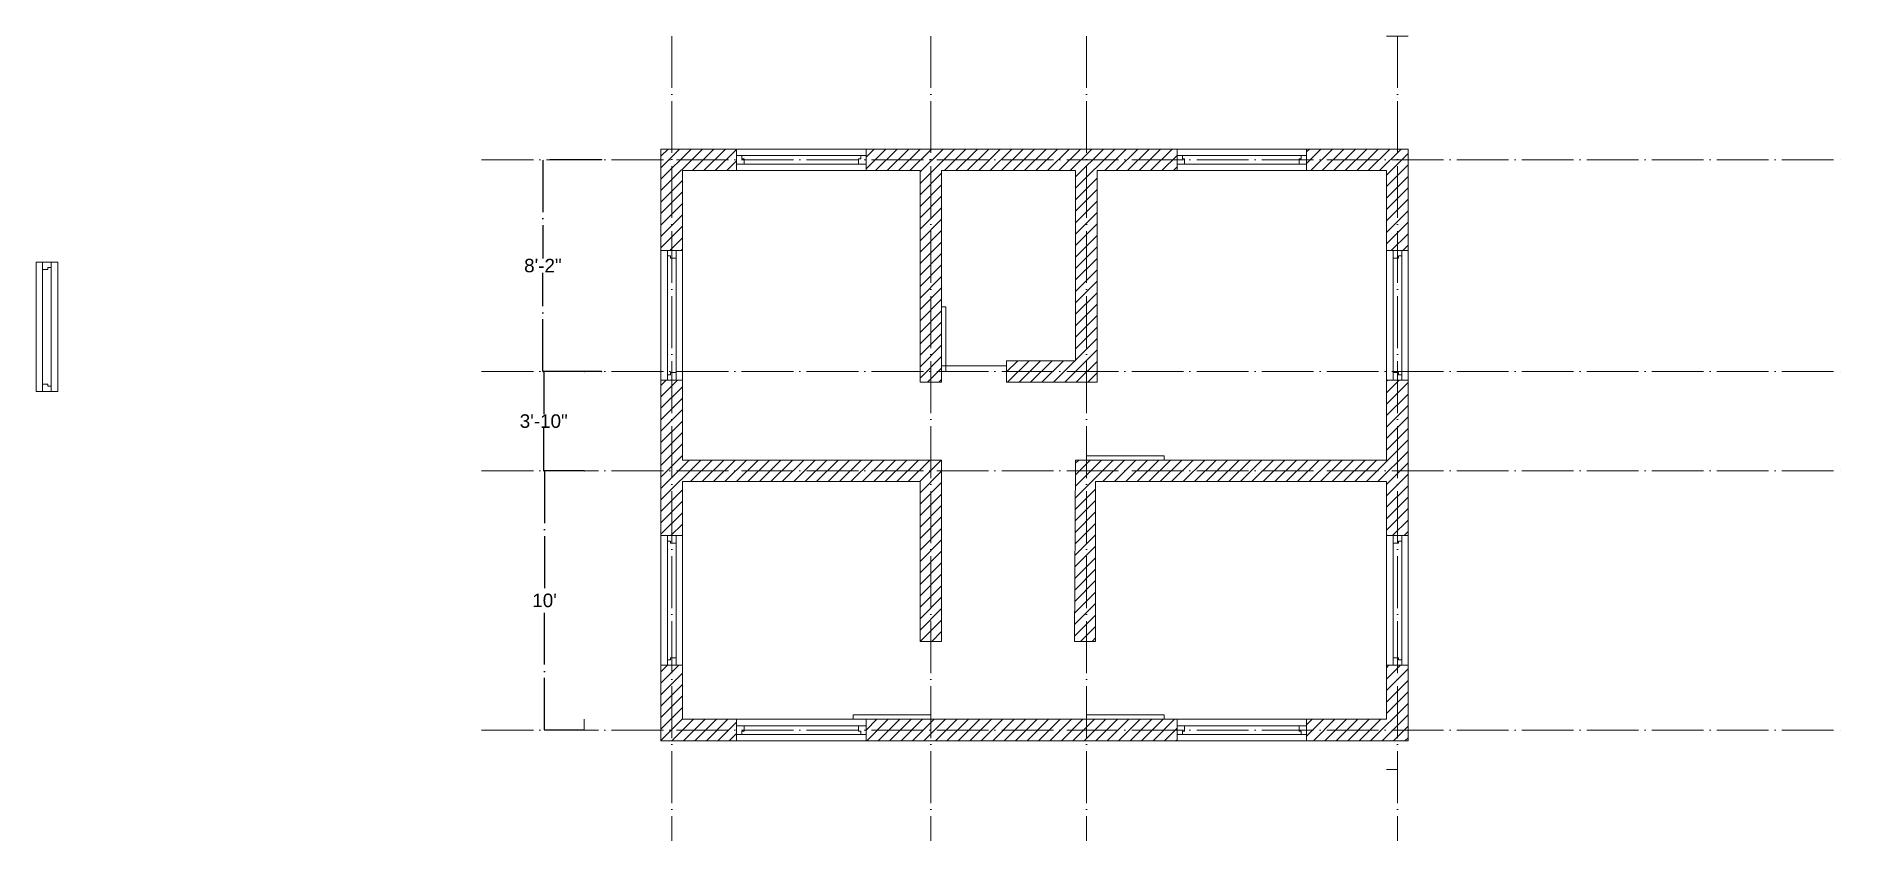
# Model space of a CAD drawing. Header units: inches. Extents: x 45 to 881, y -253 to 119.
import ezdxf

# ---------------------------------------------------------------- set-up
doc = ezdxf.new("R2010")
doc.units = ezdxf.units.IN
doc.header["$MEASUREMENT"] = 0
doc.linetypes.add('ACAD_ISO04W100', pattern=[30, 24, -3, 0, -3])
doc.layers.add('CentralLine', color=130, linetype='ACAD_ISO04W100', lineweight=18, plot=False)
doc.layers.add('outerline', color=7, linetype='Continuous', lineweight=20, plot=False)
doc.styles.get("Standard").update_dxf_attribs({"font": 'arial.ttf'})
doc.dimstyles.get("Standard").update_dxf_attribs({"dimtxt": 6.25, "dimasz": 0.18, "dimexe": 0.18, "dimexo": 0.0625, "dimgap": 0.09, "dimtad": 0, "dimtih": 1, "dimtoh": 1, "dimdec": 0, "dimzin": 0, "dimdsep": 46, "dimlunit": 4, "dimtxsty": 'Standard', "dimcen": 0.09, "dimclrt": 4, "dimadec": 0, "dimazin": 0, "dimtfac": 1, "dimtdec": 0, "dimtofl": 0, "dimtmove": 0, "dimatfit": 3, "dimfxl": 1, "dimtolj": 1, "dimtzin": 0, "dimarcsym": 0})

# ---------------------------------------------------------------- blocks, each defined once
blk = doc.blocks.new('*D7')
at = {"layer": 'CentralLine', "color": 0, "lineweight": -2, "transparency": 16777216}
for p, q in [((306.79, 62.17), (279.46, 62.17)), ((279.64, 61.99), (279.64, 16.45)), ((279.64, -35.65), (279.64, 9.89)), ((306.79, -35.83), (279.46, -35.83))]:
    blk.add_line(p, q, dxfattribs=at)
at = {"layer": 'CentralLine', "color": 0, "transparency": 16777216}
for points in [[(279.61, 61.99), (279.67, 61.99), (279.64, 62.17)], [(279.61, -35.65), (279.67, -35.65), (279.64, -35.83)]]:
    blk.add_solid(points, dxfattribs=at)
at = {"layer": 'outerline', "color": 0, "transparency": 16777216}
for p in [(306.85, 62.17), (279.64, -35.83), (306.85, -35.83)]:
    blk.add_point(p, dxfattribs=at)
at = {"layer": 'CentralLine', "color": 4, "transparency": 16777216, "insert": (279.64, 13.17), "char_height": 6.25, "attachment_point": 5}
blk.add_mtext('\\A1;8\'-2"', dxfattribs=at)
blk = doc.blocks.new('*D8')
at = {"layer": 'CentralLine', "color": 0, "lineweight": -2, "transparency": 16777216}
for p, q in [((298.69, -35.83), (279.84, -35.83)), ((280.02, -36.01), (280.02, -55.55)), ((280.02, -81.65), (280.02, -62.11)), ((298.69, -81.83), (279.84, -81.83))]:
    blk.add_line(p, q, dxfattribs=at)
at = {"layer": 'CentralLine', "color": 0, "transparency": 16777216}
for points in [[(279.99, -36.01), (280.05, -36.01), (280.02, -35.83)], [(279.99, -81.65), (280.05, -81.65), (280.02, -81.83)]]:
    blk.add_solid(points, dxfattribs=at)
at = {"layer": 'outerline', "color": 0, "transparency": 16777216}
for p in [(280.02, -35.83), (298.75, -35.83), (298.75, -81.83)]:
    blk.add_point(p, dxfattribs=at)
at = {"layer": 'CentralLine', "color": 4, "transparency": 16777216, "insert": (280.02, -58.83), "char_height": 6.25, "attachment_point": 5}
blk.add_mtext('\\A1;3\'-10"', dxfattribs=at)
blk = doc.blocks.new('*D9')
at = {"layer": 'CentralLine', "color": 0, "lineweight": -2, "transparency": 16777216}
for p, q in [((298.69, -81.83), (280.22, -81.83)), ((280.4, -82.01), (280.4, -138.55)), ((280.4, -201.65), (280.4, -145.11)), ((298.69, -201.83), (280.22, -201.83))]:
    blk.add_line(p, q, dxfattribs=at)
at = {"layer": 'CentralLine', "color": 0, "transparency": 16777216}
for points in [[(280.37, -82.01), (280.43, -82.01), (280.4, -81.83)], [(280.37, -201.65), (280.43, -201.65), (280.4, -201.83)]]:
    blk.add_solid(points, dxfattribs=at)
at = {"layer": 'outerline', "color": 0, "transparency": 16777216}
for p in [(280.4, -81.83), (298.75, -81.83), (298.75, -201.83)]:
    blk.add_point(p, dxfattribs=at)
at = {"layer": 'CentralLine', "color": 4, "transparency": 16777216, "insert": (280.4, -141.83), "char_height": 6.25, "attachment_point": 5}
blk.add_mtext("\\A1;10'", dxfattribs=at)

msp = doc.modelspace()

# ---------------------------------------------------------------- hatches: boundary and pattern name
at = {"layer": 'outerline'}
h = msp.add_hatch(dxfattribs=at)
h.set_pattern_fill('ANSI31', color=256, scale=30)
h.paths.add_polyline_path([(344.28, 57.17), (369.28, 57.17), (369.28, 67.17), (334.28, 67.17), (334.28, 20.17), (344.28, 20.17)])
h.paths.add_polyline_path([(464.28, -86.83), (464.28, -76.83), (459.28, -76.83), (344.28, -76.83), (344.28, -39.83), (334.28, -39.83), (334.28, -111.83), (344.28, -111.83), (344.28, -86.83), (454.28, -86.83), (454.28, -160.83), (464.28, -160.83)])
h.paths.add_polyline_path([(680.28, 67.17), (633.28, 67.17), (633.28, 64.17), (633.28, 57.17), (670.28, 57.17), (670.28, 20.17), (680.28, 20.17)])
h.paths.add_polyline_path([(680.28, -39.83), (677.28, -39.83), (670.28, -39.83), (670.28, -76.83), (531.28, -76.83), (526.28, -76.83), (525.78, -160.83), (535.56, -160.83), (535.56, -86.83), (670.28, -86.83), (670.28, -111.83), (680.28, -111.83)])
h.paths.add_polyline_path([(680.28, -171.83), (677.28, -171.83), (670.28, -171.83), (670.28, -196.83), (633.28, -196.83), (633.28, -206.83), (680.28, -206.83)])
h.paths.add_polyline_path([(369.28, -196.83), (344.28, -196.83), (344.28, -171.83), (334.28, -171.83), (334.28, -206.83), (369.28, -206.83)])
h = msp.add_hatch(dxfattribs=at)
h.set_pattern_fill('ANSI31', color=256, scale=30)
h.paths.add_polyline_path([(464.28, 57.17), (526.28, 57.17), (526.28, -30.83), (494.28, -30.83), (494.28, -40.83), (536.28, -40.83), (536.28, 57.17), (573.28, 57.17), (573.28, 67.17), (429.28, 67.17), (429.28, 64.17), (429.28, 57.17), (454.28, 57.17), (454.28, -40.83), (464.28, -40.83)])
h = msp.add_hatch(dxfattribs=at)
h.set_pattern_fill('ANSI31', color=256, scale=30)
h.paths.add_polyline_path([(573.28, -196.83), (429.28, -196.83), (429.28, -206.83), (573.28, -206.83)])

# ---------------------------------------------------------------- linework, layer by layer
at = {"layer": 'CentralLine'}
for p, q in [((339.28, 119.45), (339.28, -253.14)), ((459.28, 119.45), (459.28, -253.14)), ((531.28, 119.45), (531.28, -253.14)), ((675.28, 119.45), (675.28, -253.14)), ((251.27, 62.17), (880.66, 62.17)), ((251.27, -35.83), (880.66, -35.83)), ((251.27, -81.83), (880.66, -81.83)), ((251.27, -201.83), (880.66, -201.83))]:
    msp.add_line(p, q, dxfattribs=at)
at = {"layer": 'outerline'}
for p, q in [((670.28, 119.45), (680.28, 119.45)), ((334.28, 67.17), (334.28, -206.83)), ((334.28, 67.17), (680.28, 67.17)), ((334.28, 57.17), (334.28, 67.17)), ((369.28, 67.17), (429.28, 67.17)), ((369.28, 57.17), (369.28, 67.17)), ((429.28, 67.17), (429.28, 57.17)), ((429.28, 67.17), (429.28, 64.17)), ((573.28, 67.17), (633.28, 67.17)), ((573.28, 57.17), (573.28, 67.17)), ((633.28, 67.17), (633.28, 57.17)), ((633.28, 67.17), (633.28, 64.17)), ((680.28, 67.17), (680.28, -206.83)), ((334.28, 64.67), (334.28, 59.67)), ((429.28, 64.17), (369.28, 64.17)), ((369.28, 64.17), (369.28, 60.17)), ((369.28, 60.17), (429.28, 60.17)), ((371.78, 64.17), (371.78, 62.67)), ((371.78, 62.67), (372.78, 62.67)), ((372.78, 62.67), (372.78, 60.17)), ((426.78, 62.67), (425.78, 62.67)), ((425.78, 62.67), (425.78, 60.17)), ((429.28, 64.17), (426.78, 64.17)), ((426.78, 64.17), (426.78, 62.67)), ((633.28, 64.17), (573.28, 64.17)), ((573.28, 64.17), (573.28, 60.17)), ((573.28, 60.17), (633.28, 60.17)), ((575.78, 64.17), (575.78, 62.67)), ((575.78, 62.67), (576.78, 62.67)), ((576.78, 62.67), (576.78, 60.17)), ((630.78, 62.67), (629.78, 62.67)), ((629.78, 62.67), (629.78, 60.17)), ((633.28, 64.17), (630.78, 64.17)), ((630.78, 64.17), (630.78, 62.67)), ((339.28, 50.18), (339.28, 50.18)), ((344.28, 57.17), (344.28, -76.83)), ((344.28, 57.17), (454.28, 57.17)), ((429.28, 57.17), (369.28, 57.17)), ((372.78, 57.17), (425.78, 57.17)), ((454.28, 57.17), (454.28, -40.83)), ((464.28, 57.17), (526.28, 57.17)), ((464.28, 57.17), (464.28, -40.83)), ((526.28, 57.17), (526.28, -30.83)), ((536.28, 57.17), (536.28, -40.83)), ((536.28, 57.17), (670.28, 57.17)), ((633.28, 57.17), (573.28, 57.17)), ((670.28, -76.83), (670.28, 57.17)), ((334.28, 20.17), (334.28, -39.83)), ((344.28, 20.17), (334.28, 20.17)), ((337.28, -39.83), (337.28, 20.17)), ((337.28, 20.17), (341.28, 20.17)), ((337.28, 17.67), (338.78, 17.67)), ((338.78, 17.67), (338.78, 16.67)), ((341.28, 20.17), (341.28, -39.83)), ((344.28, -39.83), (344.28, 20.17)), ((670.28, -39.83), (670.28, 20.17)), ((670.28, 20.17), (680.28, 20.17)), ((677.28, 20.17), (673.28, 20.17)), ((673.28, 20.17), (673.28, -39.83)), ((677.28, 17.67), (675.78, 17.67)), ((675.78, 17.67), (675.78, 16.67)), ((677.28, -39.83), (677.28, 20.17)), ((680.28, 20.17), (680.28, -39.83)), ((44.97, -45.14), (44.97, 14.86)), ((44.97, 14.86), (54.97, 14.86)), ((51.97, 14.86), (47.97, 14.86)), ((47.97, 14.86), (47.97, -45.14)), ((50.47, 11.36), (47.97, 11.36)), ((51.97, 12.36), (50.47, 12.36)), ((50.47, 12.36), (50.47, 11.36)), ((51.97, -45.14), (51.97, 14.86)), ((54.97, 14.86), (54.97, -45.14)), ((338.78, 16.67), (341.28, 16.67)), ((675.78, 16.67), (673.28, 16.67)), ((466.28, -5.83), (464.28, -5.83)), ((466.28, -35.83), (466.28, -5.83)), ((464.28, -33.17), (494.28, -33.17)), ((494.28, -30.83), (526.28, -30.83)), ((494.28, -30.83), (494.28, -40.83)), ((50.47, -41.64), (47.97, -41.64)), ((50.47, -42.64), (50.47, -41.64)), ((334.28, -39.83), (344.28, -39.83)), ((334.28, -39.83), (337.28, -39.83)), ((337.28, -39.83), (337.28, -37.33)), ((337.28, -37.33), (338.78, -37.33)), ((338.78, -37.33), (338.78, -36.33)), ((338.78, -36.33), (341.28, -36.33)), ((454.28, -40.83), (464.28, -40.83)), ((464.28, -35.83), (466.28, -35.83)), ((536.28, -40.83), (494.28, -40.83)), ((536.28, -35.83), (536.28, -40.83)), ((680.28, -39.83), (670.28, -39.83)), ((675.78, -36.33), (673.28, -36.33)), ((675.78, -37.33), (675.78, -36.33)), ((677.28, -37.33), (675.78, -37.33)), ((677.28, -39.83), (677.28, -37.33)), ((680.28, -39.83), (677.28, -39.83)), ((54.97, -45.14), (44.97, -45.14)), ((51.97, -42.64), (50.47, -42.64)), ((51.97, -45.14), (51.97, -42.64)), ((54.97, -45.14), (51.97, -45.14)), ((459.28, -76.83), (459.28, -74.83)), ((531.28, -76.83), (531.28, -74.83)), ((531.28, -74.83), (567.28, -74.83)), ((567.28, -74.83), (567.28, -76.83)), ((459.28, -76.83), (344.28, -76.83)), ((459.28, -76.83), (464.28, -76.83)), ((464.28, -76.83), (464.28, -86.83)), ((526.28, -76.83), (525.78, -160.83)), ((531.28, -76.83), (526.28, -76.83)), ((670.28, -76.83), (531.28, -76.83)), ((344.28, -86.83), (454.28, -86.83)), ((344.28, -86.83), (344.28, -196.83)), ((454.28, -160.83), (454.28, -86.83)), ((464.28, -86.83), (464.28, -160.83)), ((535.56, -160.83), (535.56, -86.83)), ((535.56, -86.83), (670.28, -86.83)), ((670.28, -196.83), (670.28, -86.83)), ((334.28, -111.83), (334.28, -171.83)), ((344.28, -111.83), (334.28, -111.83)), ((337.28, -171.83), (337.28, -111.83)), ((337.28, -111.83), (341.28, -111.83)), ((337.28, -114.33), (338.78, -114.33)), ((338.78, -114.33), (338.78, -115.33)), ((338.78, -115.33), (341.28, -115.33)), ((341.28, -111.83), (341.28, -171.83)), ((344.28, -171.83), (344.28, -111.83)), ((670.28, -171.83), (670.28, -111.83)), ((670.28, -111.83), (680.28, -111.83)), ((677.28, -111.83), (673.28, -111.83)), ((673.28, -111.83), (673.28, -171.83)), ((675.78, -115.33), (673.28, -115.33)), ((677.28, -114.33), (675.78, -114.33)), ((675.78, -114.33), (675.78, -115.33)), ((677.28, -171.83), (677.28, -111.83)), ((680.28, -111.83), (680.28, -171.83)), ((454.28, -160.83), (464.28, -160.83)), ((454.28, -160.83), (464.28, -160.83)), ((525.78, -160.83), (535.56, -160.83)), ((334.28, -171.83), (344.28, -171.83)), ((334.28, -171.83), (337.28, -171.83)), ((337.28, -171.83), (337.28, -169.33)), ((337.28, -169.33), (338.78, -169.33)), ((338.78, -169.33), (338.78, -168.33)), ((338.78, -168.33), (341.28, -168.33)), ((680.28, -171.83), (670.28, -171.83)), ((675.78, -168.33), (673.28, -168.33)), ((675.78, -169.33), (675.78, -168.33)), ((677.28, -169.33), (675.78, -169.33)), ((677.28, -171.83), (677.28, -169.33)), ((680.28, -171.83), (677.28, -171.83)), ((298.75, -201.83), (298.75, -196.83)), ((344.28, -196.83), (670.28, -196.83)), ((429.28, -196.83), (369.28, -196.83)), ((369.28, -196.83), (369.28, -206.83)), ((369.28, -203.83), (369.28, -199.83)), ((369.28, -199.83), (429.28, -199.83)), ((372.78, -196.83), (425.78, -196.83)), ((372.78, -202.33), (372.78, -199.83)), ((459.28, -194.83), (423.28, -194.83)), ((423.28, -194.83), (423.28, -196.83)), ((425.78, -202.33), (425.78, -199.83)), ((429.28, -206.83), (429.28, -196.83)), ((464.28, -196.83), (454.28, -196.83)), ((459.28, -196.83), (459.28, -194.83)), ((459.28, -196.83), (459.28, -194.83)), ((525.56, -196.83), (535.56, -196.83)), ((531.28, -196.83), (531.28, -194.83)), ((531.28, -194.83), (567.28, -194.83)), ((567.28, -194.83), (567.28, -196.83)), ((633.28, -196.83), (573.28, -196.83)), ((573.28, -196.83), (573.28, -206.83)), ((573.28, -203.83), (573.28, -199.83)), ((573.28, -199.83), (633.28, -199.83)), ((576.78, -202.33), (576.78, -199.83)), ((629.78, -202.33), (629.78, -199.83)), ((633.28, -206.83), (633.28, -196.83)), ((680.28, -206.83), (334.28, -206.83)), ((429.28, -203.83), (369.28, -203.83)), ((369.28, -206.83), (429.28, -206.83)), ((371.78, -203.83), (371.78, -202.33)), ((371.78, -202.33), (372.78, -202.33)), ((426.78, -202.33), (425.78, -202.33)), ((426.78, -203.83), (426.78, -202.33)), ((429.28, -203.83), (426.78, -203.83)), ((429.28, -206.83), (429.28, -203.83)), ((633.28, -203.83), (573.28, -203.83)), ((573.28, -206.83), (633.28, -206.83)), ((575.78, -203.83), (575.78, -202.33)), ((575.78, -202.33), (576.78, -202.33)), ((630.78, -202.33), (629.78, -202.33)), ((630.78, -203.83), (630.78, -202.33)), ((633.28, -203.83), (630.78, -203.83)), ((633.28, -206.83), (633.28, -203.83)), ((675.28, -220.03), (670.28, -220.03))]:
    msp.add_line(p, q, dxfattribs=at)

# ---------------------------------------------------------------- dimensions: what is measured, and where the dimension line sits
at = {"layer": 'CentralLine'}
for base, p1, p2, picture, middle in [((279.64, -35.83), (306.85, 62.17), (306.85, -35.83), '*D7', (279.64, 13.17)), ((280.02, -35.83), (298.75, -81.83), (298.75, -35.83), '*D8', (280.02, -58.83)), ((280.4, -81.83), (298.75, -201.83), (298.75, -81.83), '*D9', (280.4, -141.83))]:
    dim = msp.add_linear_dim(base=base, p1=p1, p2=p2, angle=90, dimstyle='Standard', dxfattribs=at)
    dim.commit()
    dim.dimension.update_dxf_attribs({"geometry": picture, "text_midpoint": middle})

doc.saveas('drawing.dxf')
